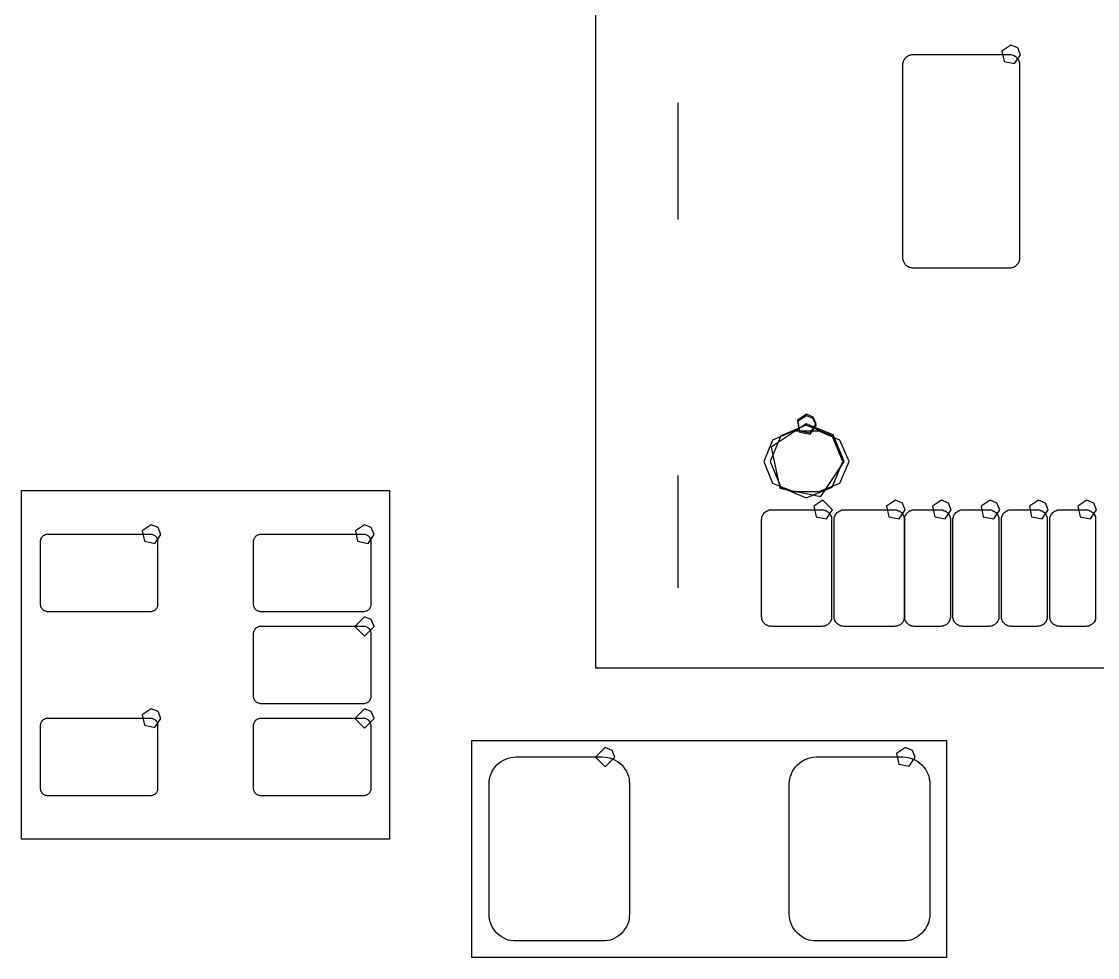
# Model space of a CAD drawing. Extents: x 114 to 258, y 8 to 198.
# Drawn here: x 130.45 to 141.56, y 177.69 to 187.35 of the extents above; entities that cross this region are included whole.
import ezdxf

# ---------------------------------------------------------------- set-up
doc = ezdxf.new("R2010")
doc.units = 0

msp = doc.modelspace()

# ---------------------------------------------------------------- linework, layer by layer
at = {"layer": 'Layer 1', "color": 7}
for points in [[(136.37768, 180.67508), (136.37768, 188.61004)], [(140.66139, 187.107757), (140.569002, 187.046026), (140.590679, 186.937046), (140.699658, 186.915369), (140.76139, 187.007757), (140.732101, 187.078468), (140.66139, 187.107757), (140.66139, 187.107757)], [(139.5476, 186.9184), (139.55014, 186.92856)], [(139.5476, 186.90824), (139.5476, 186.9184)], [(139.55014, 186.92856), (139.55268, 186.93618)], [(139.55268, 186.93618), (139.55522, 186.94634)], [(139.55522, 186.94634), (139.5603, 186.9565)], [(139.5603, 186.9565), (139.56538, 186.96412)], [(139.56538, 186.96412), (139.57046, 186.97174)], [(139.57046, 186.97174), (139.57808, 186.97936)], [(139.57808, 186.97936), (139.5857, 186.98698)], [(139.5857, 186.98698), (139.59332, 186.99206)], [(139.59332, 186.99206), (139.60094, 186.99714)], [(139.60094, 186.99714), (139.6111, 187.00222)], [(139.6111, 187.00222), (139.62126, 187.00476)], [(139.62126, 187.00476), (139.63142, 187.0073)], [(139.63142, 187.0073), (139.63904, 187.00984)], [(139.63904, 187.00984), (139.6492, 187.00984)], [(139.6492, 187.00984), (140.64996, 187.00984)], [(140.64996, 187.00984), (140.66012, 187.00984)], [(140.66012, 187.00984), (140.67028, 187.0073)], [(140.67028, 187.0073), (140.68044, 187.00476)], [(140.68044, 187.00476), (140.68806, 187.00222)], [(140.68806, 187.00222), (140.69822, 186.99714)], [(140.69822, 186.99714), (140.70584, 186.99206)], [(140.70584, 186.99206), (140.716, 186.98698)], [(140.716, 186.98698), (140.72108, 186.97936)], [(140.72108, 186.97936), (140.7287, 186.97174)], [(140.7287, 186.97174), (140.73378, 186.96412)], [(140.73378, 186.96412), (140.73886, 186.9565)], [(140.73886, 186.9565), (140.74394, 186.94634)], [(140.74394, 186.94634), (140.74648, 186.93618)], [(140.74648, 186.93618), (140.74902, 186.92856)], [(140.74902, 186.92856), (140.75156, 186.9184)], [(140.75156, 186.9184), (140.75156, 186.90824)], [(139.5476, 184.90672), (139.5476, 186.90824)], [(140.75156, 186.90824), (140.75156, 184.90672)], [(137.22858, 185.30804), (137.22858, 186.50946)], [(137.22858, 185.30804), (137.22858, 186.50946)], [(139.5476, 184.89656), (139.5476, 184.90672)], [(139.55014, 184.8864), (139.5476, 184.89656)], [(139.55268, 184.87878), (139.55014, 184.8864)], [(139.55522, 184.86862), (139.55268, 184.87878)], [(139.5603, 184.85846), (139.55522, 184.86862)], [(139.56538, 184.85084), (139.5603, 184.85846)], [(139.57046, 184.84322), (139.56538, 184.85084)], [(139.57808, 184.8356), (139.57046, 184.84322)], [(139.5857, 184.82798), (139.57808, 184.8356)], [(139.59332, 184.8229), (139.5857, 184.82798)], [(139.60094, 184.81782), (139.59332, 184.8229)], [(139.6111, 184.81274), (139.60094, 184.81782)], [(139.62126, 184.8102), (139.6111, 184.81274)], [(139.63142, 184.80766), (139.62126, 184.8102)], [(139.63904, 184.80512), (139.63142, 184.80766)], [(139.6492, 184.80512), (139.63904, 184.80512)], [(140.64996, 184.80512), (139.6492, 184.80512)], [(140.66012, 184.80512), (140.64996, 184.80512)], [(140.67028, 184.80766), (140.66012, 184.80512)], [(140.68044, 184.8102), (140.67028, 184.80766)], [(140.68806, 184.81274), (140.68044, 184.8102)], [(140.69822, 184.81782), (140.68806, 184.81274)], [(140.70584, 184.8229), (140.69822, 184.81782)], [(140.716, 184.82798), (140.70584, 184.8229)], [(140.72108, 184.8356), (140.716, 184.82798)], [(140.7287, 184.84322), (140.72108, 184.8356)], [(140.73378, 184.85084), (140.7287, 184.84322)], [(140.73886, 184.85846), (140.73378, 184.85084)], [(140.74394, 184.86862), (140.73886, 184.85846)], [(140.74648, 184.87878), (140.74394, 184.86862)], [(140.74902, 184.8864), (140.74648, 184.87878)], [(140.75156, 184.89656), (140.74902, 184.8864)], [(140.75156, 184.90672), (140.75156, 184.89656)], [(138.551412, 183.296284), (138.459024, 183.234552), (138.480701, 183.125573), (138.58968, 183.103896), (138.651412, 183.196284), (138.622123, 183.266995), (138.551412, 183.296284), (138.551412, 183.296284)], [(138.551412, 183.296284), (138.459024, 183.234552), (138.480701, 183.125573), (138.58968, 183.103896), (138.651412, 183.196284), (138.622123, 183.266995), (138.551412, 183.296284), (138.551412, 183.296284)], [(138.551412, 183.281298), (138.459024, 183.219566), (138.480701, 183.110587), (138.58968, 183.08891), (138.651412, 183.181298), (138.622123, 183.252009), (138.551412, 183.281298), (138.551412, 183.281298)], [(138.551412, 183.281298), (138.459024, 183.219566), (138.480701, 183.110587), (138.58968, 183.08891), (138.651412, 183.181298), (138.622123, 183.252009), (138.551412, 183.281298), (138.551412, 183.281298)], [(138.54938, 183.1973), (138.1887, 182.956)], [(138.54938, 183.1973), (138.1887, 182.956)], [(138.54938, 183.18206), (138.28522, 183.07284)], [(138.54938, 183.18206), (138.28522, 183.07284)], [(138.82624, 183.083), (138.54938, 183.1973)], [(138.82624, 183.083), (138.54938, 183.1973)], [(138.81608, 183.07284), (138.54938, 183.18206)], [(138.81608, 183.07284), (138.54938, 183.18206)], [(138.2014, 183.02966), (138.10996, 182.80868)], [(138.28522, 183.07284), (138.176, 182.80868)], [(138.28522, 183.07284), (138.176, 182.80868)], [(138.42492, 183.12364), (138.2014, 183.02966)], [(138.42238, 183.12364), (138.67384, 183.12364)], [(138.89736, 183.02966), (138.67384, 183.12364)], [(138.9253, 182.80868), (138.81608, 183.07284)], [(138.9253, 182.80868), (138.81608, 183.07284)], [(138.94054, 182.80868), (138.82624, 183.083)], [(138.94054, 182.80868), (138.82624, 183.083)], [(138.99134, 182.80868), (138.89736, 183.02966)], [(138.1887, 182.956), (138.27506, 182.53182)], [(138.1887, 182.956), (138.27506, 182.53182)], [(138.10996, 182.80868), (138.2014, 182.58516)], [(138.176, 182.80868), (138.28522, 182.54198)], [(138.176, 182.80868), (138.28522, 182.54198)], [(138.69924, 182.448), (138.94054, 182.80868)], [(138.69924, 182.448), (138.94054, 182.80868)], [(138.81608, 182.54198), (138.9253, 182.80868)], [(138.81608, 182.54198), (138.9253, 182.80868)], [(138.89736, 182.58516), (138.99134, 182.80868)], [(137.22858, 181.50566), (137.22858, 182.6639)], [(137.22858, 181.50566), (137.22858, 182.6639)], [(138.2014, 182.58516), (138.42492, 182.49372)], [(138.67384, 182.49372), (138.89736, 182.58516)], [(130.44932, 182.50896), (134.24916, 182.50896)], [(130.44932, 178.90978), (130.44932, 182.50896)], [(134.24916, 182.50896), (134.24916, 178.90978)], [(138.27506, 182.53182), (138.69924, 182.448)], [(138.27506, 182.53182), (138.69924, 182.448)], [(138.28522, 182.54198), (138.54938, 182.43276)], [(138.28522, 182.54198), (138.54938, 182.43276)], [(138.67384, 182.49372), (138.42238, 182.49372)], [(138.54938, 182.43276), (138.81608, 182.54198)], [(138.54938, 182.43276), (138.81608, 182.54198)], [(138.721338, 182.407792), (138.62895, 182.34606), (138.650627, 182.237081), (138.759606, 182.215404), (138.821338, 182.307792), (138.721338, 182.407792), (138.721338, 182.407792)], [(139.4714, 182.407792), (139.379012, 182.34606), (139.400689, 182.237081), (139.509668, 182.215404), (139.5714, 182.307792), (139.542111, 182.378503), (139.4714, 182.407792), (139.4714, 182.407792)], [(139.94638, 182.407792), (139.853992, 182.34606), (139.875669, 182.237081), (139.984648, 182.215404), (140.04638, 182.307792), (140.017091, 182.378503), (139.94638, 182.407792), (139.94638, 182.407792)], [(140.446252, 182.407792), (140.353864, 182.34606), (140.375541, 182.237081), (140.48452, 182.215404), (140.546252, 182.307792), (140.516963, 182.378503), (140.446252, 182.407792), (140.446252, 182.407792)], [(140.946378, 182.407792), (140.85399, 182.34606), (140.875667, 182.237081), (140.984646, 182.215404), (141.046378, 182.307792), (141.017089, 182.378503), (140.946378, 182.407792), (140.946378, 182.407792)], [(141.44625, 182.407792), (141.353862, 182.34606), (141.375539, 182.237081), (141.484518, 182.215404), (141.54625, 182.307792), (141.516961, 182.378503), (141.44625, 182.407792), (141.44625, 182.407792)], [(138.09472, 182.24734), (138.0998, 182.25496)], [(138.0998, 182.25496), (138.10488, 182.26512)], [(138.10488, 182.26512), (138.10996, 182.27274)], [(138.10996, 182.27274), (138.11758, 182.28036)], [(138.11758, 182.28036), (138.1252, 182.28544)], [(138.1252, 182.28544), (138.13282, 182.29306)], [(138.13282, 182.29306), (138.14298, 182.29814)], [(138.14298, 182.29814), (138.1506, 182.30068)], [(138.1506, 182.30068), (138.16076, 182.30576)], [(138.16076, 182.30576), (138.17092, 182.3083)], [(138.17092, 182.3083), (138.18108, 182.3083)], [(138.18108, 182.3083), (138.19124, 182.3083)], [(138.19124, 182.3083), (138.7094, 182.3083)], [(138.7094, 182.3083), (138.71956, 182.3083)], [(138.71956, 182.3083), (138.72972, 182.3083)], [(138.72972, 182.3083), (138.73988, 182.30576)], [(138.73988, 182.30576), (138.75004, 182.30068)], [(138.75004, 182.30068), (138.75766, 182.29814)], [(138.75766, 182.29814), (138.76782, 182.29306)], [(138.76782, 182.29306), (138.77544, 182.28544)], [(138.77544, 182.28544), (138.78306, 182.28036)], [(138.78306, 182.28036), (138.78814, 182.27274)], [(138.78814, 182.27274), (138.79576, 182.26512)], [(138.79576, 182.26512), (138.80084, 182.25496)], [(138.80084, 182.25496), (138.80338, 182.24734)], [(138.84656, 182.24734), (138.8491, 182.25496)], [(138.8491, 182.25496), (138.85418, 182.26512)], [(138.85418, 182.26512), (138.8618, 182.27274)], [(138.8618, 182.27274), (138.86688, 182.28036)], [(138.86688, 182.28036), (138.8745, 182.28544)], [(138.8745, 182.28544), (138.88466, 182.29306)], [(138.88466, 182.29306), (138.89228, 182.29814)], [(138.89228, 182.29814), (138.8999, 182.30068)], [(138.8999, 182.30068), (138.91006, 182.30576)], [(138.91006, 182.30576), (138.92022, 182.3083)], [(138.92022, 182.3083), (138.93038, 182.3083)], [(138.93038, 182.3083), (138.94054, 182.3083)], [(138.94054, 182.3083), (139.46124, 182.3083)], [(139.46124, 182.3083), (139.4714, 182.3083)], [(139.4714, 182.3083), (139.47902, 182.3083)], [(139.47902, 182.3083), (139.48918, 182.30576)], [(139.48918, 182.30576), (139.49934, 182.30068)], [(139.49934, 182.30068), (139.50696, 182.29814)], [(139.50696, 182.29814), (139.51712, 182.29306)], [(139.51712, 182.29306), (139.52474, 182.28544)], [(139.52474, 182.28544), (139.53236, 182.28036)], [(139.53236, 182.28036), (139.53998, 182.27274)], [(139.53998, 182.27274), (139.54506, 182.26512)], [(139.54506, 182.26512), (139.55014, 182.25496)], [(139.55014, 182.25496), (139.55522, 182.24734)], [(139.57046, 182.24734), (139.57554, 182.25496)], [(139.57554, 182.25496), (139.58062, 182.26512)], [(139.58062, 182.26512), (139.5857, 182.27274)], [(139.5857, 182.27274), (139.59332, 182.28036)], [(139.59332, 182.28036), (139.60094, 182.28544)], [(139.60094, 182.28544), (139.60856, 182.29306)], [(139.60856, 182.29306), (139.61618, 182.29814)], [(139.61618, 182.29814), (139.62634, 182.30068)], [(139.62634, 182.30068), (139.6365, 182.30576)], [(139.6365, 182.30576), (139.64412, 182.3083)], [(139.64412, 182.3083), (139.65428, 182.3083)], [(139.65428, 182.3083), (139.66444, 182.3083)], [(139.66444, 182.3083), (139.93622, 182.3083)], [(139.93622, 182.3083), (139.94638, 182.3083)], [(139.94638, 182.3083), (139.954, 182.3083)], [(139.954, 182.3083), (139.96416, 182.30576)], [(139.96416, 182.30576), (139.97432, 182.30068)], [(139.97432, 182.30068), (139.98448, 182.29814)], [(139.98448, 182.29814), (139.9921, 182.29306)], [(139.9921, 182.29306), (139.99972, 182.28544)], [(139.99972, 182.28544), (140.00734, 182.28036)], [(140.00734, 182.28036), (140.01496, 182.27274)], [(140.01496, 182.27274), (140.02004, 182.26512)], [(140.02004, 182.26512), (140.02512, 182.25496)], [(140.02512, 182.25496), (140.0302, 182.24734)], [(140.07084, 182.24734), (140.07592, 182.25496)], [(140.07592, 182.25496), (140.081, 182.26512)], [(140.081, 182.26512), (140.08608, 182.27274)], [(140.08608, 182.27274), (140.0937, 182.28036)], [(140.0937, 182.28036), (140.10132, 182.28544)], [(140.10132, 182.28544), (140.10894, 182.29306)], [(140.10894, 182.29306), (140.11656, 182.29814)], [(140.11656, 182.29814), (140.12672, 182.30068)], [(140.12672, 182.30068), (140.13434, 182.30576)], [(140.13434, 182.30576), (140.1445, 182.3083)], [(140.1445, 182.3083), (140.15466, 182.3083)], [(140.15466, 182.3083), (140.16482, 182.3083)], [(140.16482, 182.3083), (140.43406, 182.3083)], [(140.43406, 182.3083), (140.44422, 182.3083)], [(140.44422, 182.3083), (140.45438, 182.3083)], [(140.45438, 182.3083), (140.46454, 182.30576)], [(140.46454, 182.30576), (140.4747, 182.30068)], [(140.4747, 182.30068), (140.48232, 182.29814)], [(140.48232, 182.29814), (140.49248, 182.29306)], [(140.49248, 182.29306), (140.5001, 182.28544)], [(140.5001, 182.28544), (140.50772, 182.28036)], [(140.50772, 182.28036), (140.5128, 182.27274)], [(140.5128, 182.27274), (140.52042, 182.26512)], [(140.52042, 182.26512), (140.5255, 182.25496)], [(140.5255, 182.25496), (140.53058, 182.24734)], [(140.57122, 182.24734), (140.5763, 182.25496)], [(140.5763, 182.25496), (140.58138, 182.26512)], [(140.58138, 182.26512), (140.58646, 182.27274)], [(140.58646, 182.27274), (140.59408, 182.28036)], [(140.59408, 182.28036), (140.59916, 182.28544)], [(140.59916, 182.28544), (140.60932, 182.29306)], [(140.60932, 182.29306), (140.61694, 182.29814)], [(140.61694, 182.29814), (140.6271, 182.30068)], [(140.6271, 182.30068), (140.63472, 182.30576)], [(140.63472, 182.30576), (140.64488, 182.3083)], [(140.64488, 182.3083), (140.65504, 182.3083)], [(140.65504, 182.3083), (140.6652, 182.3083)], [(140.6652, 182.3083), (140.93444, 182.3083)], [(140.93444, 182.3083), (140.9446, 182.3083)], [(140.9446, 182.3083), (140.95476, 182.3083)], [(140.95476, 182.3083), (140.96492, 182.30576)], [(140.96492, 182.30576), (140.97508, 182.30068)], [(140.97508, 182.30068), (140.9827, 182.29814)], [(140.9827, 182.29814), (140.99286, 182.29306)], [(140.99286, 182.29306), (141.00048, 182.28544)], [(141.00048, 182.28544), (141.0081, 182.28036)], [(141.0081, 182.28036), (141.01318, 182.27274)], [(141.01318, 182.27274), (141.0208, 182.26512)], [(141.0208, 182.26512), (141.02588, 182.25496)], [(141.02588, 182.25496), (141.02842, 182.24734)], [(141.0716, 182.24734), (141.07414, 182.25496)], [(141.07414, 182.25496), (141.07922, 182.26512)], [(141.07922, 182.26512), (141.08684, 182.27274)], [(141.08684, 182.27274), (141.09192, 182.28036)], [(141.09192, 182.28036), (141.09954, 182.28544)], [(141.09954, 182.28544), (141.1097, 182.29306)], [(141.1097, 182.29306), (141.11732, 182.29814)], [(141.11732, 182.29814), (141.12494, 182.30068)], [(141.12494, 182.30068), (141.1351, 182.30576)], [(141.1351, 182.30576), (141.14526, 182.3083)], [(141.14526, 182.3083), (141.15542, 182.3083)], [(141.15542, 182.3083), (141.16558, 182.3083)], [(141.16558, 182.3083), (141.43482, 182.3083)], [(141.43482, 182.3083), (141.44498, 182.3083)], [(141.44498, 182.3083), (141.45514, 182.3083)], [(141.45514, 182.3083), (141.4653, 182.30576)], [(141.4653, 182.30576), (141.47292, 182.30068)], [(141.47292, 182.30068), (141.48308, 182.29814)], [(141.48308, 182.29814), (141.4907, 182.29306)], [(141.4907, 182.29306), (141.50086, 182.28544)], [(141.50086, 182.28544), (141.50848, 182.28036)], [(141.50848, 182.28036), (141.51356, 182.27274)], [(141.51356, 182.27274), (141.52118, 182.26512)], [(141.52118, 182.26512), (141.52626, 182.25496)], [(141.52626, 182.25496), (141.5288, 182.24734)], [(131.788662, 182.155824), (131.696274, 182.094092), (131.717951, 181.985113), (131.82693, 181.963436), (131.888662, 182.055824), (131.859373, 182.126535), (131.788662, 182.155824), (131.788662, 182.155824)], [(133.98881, 182.155824), (133.896422, 182.094092), (133.918099, 181.985113), (134.027078, 181.963436), (134.08881, 182.055824), (134.059521, 182.126535), (133.98881, 182.155824), (133.98881, 182.155824)], [(138.0871, 182.2067), (138.08964, 182.21686)], [(138.0871, 181.20848), (138.0871, 182.2067)], [(138.08964, 182.22702), (138.09218, 182.23718)], [(138.08964, 182.21686), (138.08964, 182.22702)], [(138.09218, 182.23718), (138.09472, 182.24734)], [(138.80338, 182.24734), (138.80846, 182.23718)], [(138.80846, 182.23718), (138.811, 182.22702)], [(138.811, 182.22702), (138.811, 182.21686)], [(138.811, 182.21686), (138.811, 182.2067)], [(138.811, 182.2067), (138.811, 181.20848)], [(138.83894, 182.22702), (138.84148, 182.23718)], [(138.83894, 182.21686), (138.83894, 182.22702)], [(138.83894, 182.2067), (138.83894, 182.21686)], [(138.83894, 181.20848), (138.83894, 182.2067)], [(138.84148, 182.23718), (138.84656, 182.24734)], [(139.55522, 182.24734), (139.55776, 182.23718)], [(139.55776, 182.23718), (139.5603, 182.22702)], [(139.5603, 182.22702), (139.56284, 182.21686)], [(139.56284, 182.21686), (139.56538, 182.22702)], [(139.56284, 182.21686), (139.56284, 182.2067)], [(139.56284, 182.2067), (139.56284, 182.21686)], [(139.56284, 181.20848), (139.56284, 182.2067)], [(139.56284, 182.2067), (139.56284, 181.20848)], [(139.56538, 182.22702), (139.56792, 182.23718)], [(139.56792, 182.23718), (139.57046, 182.24734)], [(140.0302, 182.24734), (140.03274, 182.23718)], [(140.03274, 182.23718), (140.03528, 182.22702)], [(140.03528, 182.22702), (140.03782, 182.21686)], [(140.03782, 182.21686), (140.03782, 182.2067)], [(140.03782, 182.2067), (140.03782, 181.20848)], [(140.06322, 182.21686), (140.06576, 182.22702)], [(140.06322, 182.2067), (140.06322, 182.21686)], [(140.06322, 181.20848), (140.06322, 182.2067)], [(140.06576, 182.22702), (140.0683, 182.23718)], [(140.0683, 182.23718), (140.07084, 182.24734)], [(140.53058, 182.24734), (140.53312, 182.23718)], [(140.53312, 182.23718), (140.53566, 182.22702)], [(140.53566, 182.22702), (140.53566, 182.21686)], [(140.53566, 182.21686), (140.5382, 182.2067)], [(140.5382, 182.2067), (140.5382, 181.20848)], [(140.5636, 182.21686), (140.56614, 182.22702)], [(140.5636, 182.2067), (140.5636, 182.21686)], [(140.5636, 181.20848), (140.5636, 182.2067)], [(140.56614, 182.22702), (140.56868, 182.23718)], [(140.56868, 182.23718), (140.57122, 182.24734)], [(141.02842, 182.24734), (141.0335, 182.23718)], [(141.0335, 182.23718), (141.03604, 182.22702)], [(141.03604, 182.22702), (141.03604, 182.21686)], [(141.03604, 182.21686), (141.03604, 182.2067)], [(141.03604, 182.2067), (141.03604, 181.20848)], [(141.06398, 182.22702), (141.06652, 182.23718)], [(141.06398, 182.21686), (141.06398, 182.22702)], [(141.06398, 182.2067), (141.06398, 182.21686)], [(141.06398, 181.20848), (141.06398, 182.2067)], [(141.06652, 182.23718), (141.0716, 182.24734)], [(141.5288, 182.24734), (141.53388, 182.23718)], [(141.53388, 182.23718), (141.53642, 182.22702)], [(141.53642, 182.22702), (141.53642, 182.21686)], [(141.53642, 182.21686), (141.53642, 182.2067)], [(141.53642, 182.2067), (141.53642, 181.20848)], [(130.6576, 182.02382), (130.66268, 182.0289)], [(130.66268, 182.0289), (130.66776, 182.03652)], [(130.66776, 182.03652), (130.67284, 182.0416)], [(130.67284, 182.0416), (130.67792, 182.04414)], [(130.67792, 182.04414), (130.68554, 182.04922)], [(130.68554, 182.04922), (130.69062, 182.05176)], [(130.69062, 182.05176), (130.69824, 182.0543)], [(130.69824, 182.0543), (130.70586, 182.05684)], [(130.70586, 182.05684), (130.71348, 182.05684)], [(130.71348, 182.05684), (130.7211, 182.05684)], [(130.7211, 182.05684), (131.78028, 182.05684)], [(131.78028, 182.05684), (131.7879, 182.05684)], [(131.7879, 182.05684), (131.79552, 182.05684)], [(131.79552, 182.05684), (131.8006, 182.0543)], [(131.8006, 182.0543), (131.80822, 182.05176)], [(131.80822, 182.05176), (131.81584, 182.04922)], [(131.81584, 182.04922), (131.82092, 182.04414)], [(131.82092, 182.04414), (131.82854, 182.0416)], [(131.82854, 182.0416), (131.83362, 182.03652)], [(131.83362, 182.03652), (131.8387, 182.0289)], [(131.8387, 182.0289), (131.84124, 182.02382)], [(132.85724, 182.02382), (132.86232, 182.0289)], [(132.86232, 182.0289), (132.8674, 182.03652)], [(132.8674, 182.03652), (132.87248, 182.0416)], [(132.87248, 182.0416), (132.87756, 182.04414)], [(132.87756, 182.04414), (132.88518, 182.04922)], [(132.88518, 182.04922), (132.89026, 182.05176)], [(132.89026, 182.05176), (132.89788, 182.0543)], [(132.89788, 182.0543), (132.9055, 182.05684)], [(132.9055, 182.05684), (132.91312, 182.05684)], [(132.91312, 182.05684), (132.92074, 182.05684)], [(132.92074, 182.05684), (133.97992, 182.05684)], [(133.97992, 182.05684), (133.98754, 182.05684)], [(133.98754, 182.05684), (133.99516, 182.05684)], [(133.99516, 182.05684), (134.00278, 182.0543)], [(134.00278, 182.0543), (134.00786, 182.05176)], [(134.00786, 182.05176), (134.01548, 182.04922)], [(134.01548, 182.04922), (134.02056, 182.04414)], [(134.02056, 182.04414), (134.02818, 182.0416)], [(134.02818, 182.0416), (134.03326, 182.03652)], [(134.03326, 182.03652), (134.03834, 182.0289)], [(134.03834, 182.0289), (134.04342, 182.02382)], [(130.6449, 181.9908), (130.64744, 181.99842)], [(130.6449, 181.98318), (130.6449, 181.9908)], [(130.6449, 181.33294), (130.6449, 181.98318)], [(130.64744, 182.0035), (130.64998, 182.01112)], [(130.64744, 181.99842), (130.64744, 182.0035)], [(130.64998, 182.01112), (130.65506, 182.01874)], [(130.65506, 182.01874), (130.6576, 182.02382)], [(131.84124, 182.02382), (131.84632, 182.01874)], [(131.84632, 182.01874), (131.84886, 182.01112)], [(131.84886, 182.01112), (131.8514, 182.0035)], [(131.8514, 182.0035), (131.85394, 181.99842)], [(131.85394, 181.99842), (131.85394, 181.9908)], [(131.85394, 181.9908), (131.85394, 181.98318)], [(131.85394, 181.98318), (131.85394, 181.33294)], [(132.84454, 181.9908), (132.84708, 181.99842)], [(132.84454, 181.98318), (132.84454, 181.9908)], [(132.84454, 181.33294), (132.84454, 181.98318)], [(132.84708, 182.0035), (132.84962, 182.01112)], [(132.84708, 181.99842), (132.84708, 182.0035)], [(132.84962, 182.01112), (132.8547, 182.01874)], [(132.8547, 182.01874), (132.85724, 182.02382)], [(134.04342, 182.02382), (134.04596, 182.01874)], [(134.04596, 182.01874), (134.0485, 182.01112)], [(134.0485, 182.01112), (134.05104, 182.0035)], [(134.05104, 182.0035), (134.05358, 181.99842)], [(134.05358, 181.99842), (134.05358, 181.9908)], [(134.05358, 181.9908), (134.05612, 181.98318)], [(134.05612, 181.98318), (134.05612, 181.33294)], [(130.6449, 181.32532), (130.6449, 181.33294)], [(130.64744, 181.3177), (130.6449, 181.32532)], [(130.64744, 181.31008), (130.64744, 181.3177)], [(130.64998, 181.305), (130.64744, 181.31008)], [(130.65506, 181.29738), (130.64998, 181.305)], [(130.6576, 181.28976), (130.65506, 181.29738)], [(130.66268, 181.28468), (130.6576, 181.28976)], [(130.66776, 181.2796), (130.66268, 181.28468)], [(130.67284, 181.27452), (130.66776, 181.2796)], [(130.67792, 181.26944), (130.67284, 181.27452)], [(130.68554, 181.2669), (130.67792, 181.26944)], [(130.69062, 181.26436), (130.68554, 181.2669)], [(130.69824, 181.26182), (130.69062, 181.26436)], [(130.70586, 181.25928), (130.69824, 181.26182)], [(130.71348, 181.25674), (130.70586, 181.25928)], [(130.7211, 181.25674), (130.71348, 181.25674)], [(131.78028, 181.25674), (130.7211, 181.25674)], [(131.7879, 181.25674), (131.78028, 181.25674)], [(131.79552, 181.25928), (131.7879, 181.25674)], [(131.8006, 181.26182), (131.79552, 181.25928)], [(131.80822, 181.26436), (131.8006, 181.26182)], [(131.81584, 181.2669), (131.80822, 181.26436)], [(131.82092, 181.26944), (131.81584, 181.2669)], [(131.82854, 181.27452), (131.82092, 181.26944)], [(131.83362, 181.2796), (131.82854, 181.27452)], [(131.8387, 181.28468), (131.83362, 181.2796)], [(131.84124, 181.28976), (131.8387, 181.28468)], [(131.84632, 181.29738), (131.84124, 181.28976)], [(131.84886, 181.305), (131.84632, 181.29738)], [(131.8514, 181.31008), (131.84886, 181.305)], [(131.85394, 181.3177), (131.8514, 181.31008)], [(131.85394, 181.33294), (131.85394, 181.32532)], [(131.85394, 181.32532), (131.85394, 181.3177)], [(132.84454, 181.32532), (132.84454, 181.33294)], [(132.84708, 181.3177), (132.84454, 181.32532)], [(132.84708, 181.31008), (132.84708, 181.3177)], [(132.84962, 181.305), (132.84708, 181.31008)], [(132.8547, 181.29738), (132.84962, 181.305)], [(132.85724, 181.28976), (132.8547, 181.29738)], [(132.86232, 181.28468), (132.85724, 181.28976)], [(132.8674, 181.2796), (132.86232, 181.28468)], [(132.87248, 181.27452), (132.8674, 181.2796)], [(132.87756, 181.26944), (132.87248, 181.27452)], [(132.88518, 181.2669), (132.87756, 181.26944)], [(132.89026, 181.26436), (132.88518, 181.2669)], [(132.89788, 181.26182), (132.89026, 181.26436)], [(132.9055, 181.25928), (132.89788, 181.26182)], [(132.91312, 181.25674), (132.9055, 181.25928)], [(132.92074, 181.25674), (132.91312, 181.25674)], [(133.97992, 181.25674), (132.92074, 181.25674)], [(133.98754, 181.25674), (133.97992, 181.25674)], [(133.99516, 181.25928), (133.98754, 181.25674)], [(134.00278, 181.26182), (133.99516, 181.25928)], [(134.00786, 181.26436), (134.00278, 181.26182)], [(134.01548, 181.2669), (134.00786, 181.26436)], [(134.02056, 181.26944), (134.01548, 181.2669)], [(134.02818, 181.27452), (134.02056, 181.26944)], [(134.03326, 181.2796), (134.02818, 181.27452)], [(134.03834, 181.28468), (134.03326, 181.2796)], [(134.04342, 181.28976), (134.03834, 181.28468)], [(134.04596, 181.29738), (134.04342, 181.28976)], [(134.0485, 181.305), (134.04596, 181.29738)], [(134.05104, 181.31008), (134.0485, 181.305)], [(134.05358, 181.3177), (134.05104, 181.31008)], [(134.05612, 181.33294), (134.05358, 181.32532)], [(134.05358, 181.32532), (134.05358, 181.3177)], [(133.98881, 181.205864), (133.88881, 181.105864), (133.98881, 181.005864), (134.08881, 181.105864), (134.059521, 181.176575), (133.98881, 181.205864), (133.98881, 181.205864)], [(138.08964, 181.19832), (138.0871, 181.20848)], [(138.08964, 181.18816), (138.08964, 181.19832)], [(138.09218, 181.178), (138.08964, 181.18816)], [(138.09472, 181.16784), (138.09218, 181.178)], [(138.0998, 181.16022), (138.09472, 181.16784)], [(138.10488, 181.15006), (138.0998, 181.16022)], [(138.10996, 181.14244), (138.10488, 181.15006)], [(138.11758, 181.13482), (138.10996, 181.14244)], [(138.78814, 181.14244), (138.78306, 181.13482)], [(138.79576, 181.15006), (138.78814, 181.14244)], [(138.80084, 181.16022), (138.79576, 181.15006)], [(138.80338, 181.16784), (138.80084, 181.16022)], [(138.80846, 181.178), (138.80338, 181.16784)], [(138.811, 181.18816), (138.80846, 181.178)], [(138.811, 181.20848), (138.811, 181.19832)], [(138.811, 181.19832), (138.811, 181.18816)], [(138.83894, 181.19832), (138.83894, 181.20848)], [(138.83894, 181.18816), (138.83894, 181.19832)], [(138.84148, 181.178), (138.83894, 181.18816)], [(138.84656, 181.16784), (138.84148, 181.178)], [(138.8491, 181.16022), (138.84656, 181.16784)], [(138.85418, 181.15006), (138.8491, 181.16022)], [(138.8618, 181.14244), (138.85418, 181.15006)], [(138.86688, 181.13482), (138.8618, 181.14244)], [(139.53998, 181.14244), (139.53236, 181.13482)], [(139.54506, 181.15006), (139.53998, 181.14244)], [(139.55014, 181.16022), (139.54506, 181.15006)], [(139.55522, 181.16784), (139.55014, 181.16022)], [(139.55776, 181.178), (139.55522, 181.16784)], [(139.5603, 181.18816), (139.55776, 181.178)], [(139.56284, 181.19832), (139.5603, 181.18816)], [(139.56284, 181.19832), (139.56284, 181.20848)], [(139.56284, 181.20848), (139.56284, 181.19832)], [(139.56538, 181.18816), (139.56284, 181.19832)], [(139.56792, 181.178), (139.56538, 181.18816)], [(139.57046, 181.16784), (139.56792, 181.178)], [(139.57554, 181.16022), (139.57046, 181.16784)], [(139.58062, 181.15006), (139.57554, 181.16022)], [(139.5857, 181.14244), (139.58062, 181.15006)], [(139.59332, 181.13482), (139.5857, 181.14244)], [(140.01496, 181.14244), (140.00734, 181.13482)], [(140.02004, 181.15006), (140.01496, 181.14244)], [(140.02512, 181.16022), (140.02004, 181.15006)], [(140.0302, 181.16784), (140.02512, 181.16022)], [(140.03274, 181.178), (140.0302, 181.16784)], [(140.03528, 181.18816), (140.03274, 181.178)], [(140.03782, 181.19832), (140.03528, 181.18816)], [(140.03782, 181.20848), (140.03782, 181.19832)], [(140.06322, 181.19832), (140.06322, 181.20848)], [(140.06576, 181.18816), (140.06322, 181.19832)], [(140.0683, 181.178), (140.06576, 181.18816)], [(140.07084, 181.16784), (140.0683, 181.178)], [(140.07592, 181.16022), (140.07084, 181.16784)], [(140.081, 181.15006), (140.07592, 181.16022)], [(140.08608, 181.14244), (140.081, 181.15006)], [(140.0937, 181.13482), (140.08608, 181.14244)], [(140.5128, 181.14244), (140.50772, 181.13482)], [(140.52042, 181.15006), (140.5128, 181.14244)], [(140.5255, 181.16022), (140.52042, 181.15006)], [(140.53058, 181.16784), (140.5255, 181.16022)], [(140.53312, 181.178), (140.53058, 181.16784)], [(140.53566, 181.18816), (140.53312, 181.178)], [(140.5382, 181.20848), (140.53566, 181.19832)], [(140.53566, 181.19832), (140.53566, 181.18816)], [(140.5636, 181.19832), (140.5636, 181.20848)], [(140.56614, 181.18816), (140.5636, 181.19832)], [(140.56868, 181.178), (140.56614, 181.18816)], [(140.57122, 181.16784), (140.56868, 181.178)], [(140.5763, 181.16022), (140.57122, 181.16784)], [(140.58138, 181.15006), (140.5763, 181.16022)], [(140.58646, 181.14244), (140.58138, 181.15006)], [(140.59408, 181.13482), (140.58646, 181.14244)], [(141.01318, 181.14244), (141.0081, 181.13482)], [(141.0208, 181.15006), (141.01318, 181.14244)], [(141.02588, 181.16022), (141.0208, 181.15006)], [(141.02842, 181.16784), (141.02588, 181.16022)], [(141.0335, 181.178), (141.02842, 181.16784)], [(141.03604, 181.18816), (141.0335, 181.178)], [(141.03604, 181.20848), (141.03604, 181.19832)], [(141.03604, 181.19832), (141.03604, 181.18816)], [(141.06398, 181.19832), (141.06398, 181.20848)], [(141.06398, 181.18816), (141.06398, 181.19832)], [(141.06652, 181.178), (141.06398, 181.18816)], [(141.0716, 181.16784), (141.06652, 181.178)], [(141.07414, 181.16022), (141.0716, 181.16784)], [(141.07922, 181.15006), (141.07414, 181.16022)], [(141.08684, 181.14244), (141.07922, 181.15006)], [(141.09192, 181.13482), (141.08684, 181.14244)], [(141.51356, 181.14244), (141.50848, 181.13482)], [(141.52118, 181.15006), (141.51356, 181.14244)], [(141.52626, 181.16022), (141.52118, 181.15006)], [(141.5288, 181.16784), (141.52626, 181.16022)], [(141.53388, 181.178), (141.5288, 181.16784)], [(141.53642, 181.18816), (141.53388, 181.178)], [(141.53642, 181.20848), (141.53642, 181.19832)], [(141.53642, 181.19832), (141.53642, 181.18816)], [(132.84454, 181.04084), (132.84708, 181.04592)], [(132.84454, 181.03322), (132.84454, 181.04084)], [(132.84454, 180.38298), (132.84454, 181.03322)], [(132.84708, 181.05354), (132.84962, 181.06116)], [(132.84708, 181.04592), (132.84708, 181.05354)], [(132.84962, 181.06116), (132.8547, 181.06878)], [(132.8547, 181.06878), (132.85724, 181.07386)], [(132.85724, 181.07386), (132.86232, 181.07894)], [(132.86232, 181.07894), (132.8674, 181.08656)], [(132.8674, 181.08656), (132.87248, 181.09164)], [(132.87248, 181.09164), (132.87756, 181.09418)], [(132.87756, 181.09418), (132.88518, 181.09926)], [(132.88518, 181.09926), (132.89026, 181.1018)], [(132.89026, 181.1018), (132.89788, 181.10434)], [(132.89788, 181.10434), (132.9055, 181.10688)], [(132.9055, 181.10688), (132.91312, 181.10688)], [(132.91312, 181.10688), (132.92074, 181.10688)], [(132.92074, 181.10688), (133.97992, 181.10688)], [(133.97992, 181.10688), (133.98754, 181.10688)], [(133.98754, 181.10688), (133.99516, 181.10688)], [(133.99516, 181.10688), (134.00278, 181.10434)], [(134.00278, 181.10434), (134.00786, 181.1018)], [(134.00786, 181.1018), (134.01548, 181.09926)], [(134.01548, 181.09926), (134.02056, 181.09418)], [(134.02056, 181.09418), (134.02818, 181.09164)], [(134.02818, 181.09164), (134.03326, 181.08656)], [(134.03326, 181.08656), (134.03834, 181.07894)], [(134.03834, 181.07894), (134.04342, 181.07386)], [(134.04342, 181.07386), (134.04596, 181.06878)], [(134.04596, 181.06878), (134.0485, 181.06116)], [(134.0485, 181.06116), (134.05104, 181.05354)], [(134.05104, 181.05354), (134.05358, 181.04592)], [(134.05358, 181.04592), (134.05358, 181.04084)], [(134.05358, 181.04084), (134.05612, 181.03322)], [(134.05612, 181.03322), (134.05612, 180.38298)], [(138.1252, 181.12974), (138.11758, 181.13482)], [(138.13282, 181.12212), (138.1252, 181.12974)], [(138.14298, 181.11704), (138.13282, 181.12212)], [(138.1506, 181.1145), (138.14298, 181.11704)], [(138.16076, 181.10942), (138.1506, 181.1145)], [(138.17092, 181.10688), (138.16076, 181.10942)], [(138.18108, 181.10688), (138.17092, 181.10688)], [(138.19124, 181.10434), (138.18108, 181.10688)], [(138.7094, 181.10434), (138.19124, 181.10434)], [(138.71956, 181.10688), (138.7094, 181.10434)], [(138.72972, 181.10688), (138.71956, 181.10688)], [(138.73988, 181.10942), (138.72972, 181.10688)], [(138.75004, 181.1145), (138.73988, 181.10942)], [(138.75766, 181.11704), (138.75004, 181.1145)], [(138.76782, 181.12212), (138.75766, 181.11704)], [(138.77544, 181.12974), (138.76782, 181.12212)], [(138.78306, 181.13482), (138.77544, 181.12974)], [(138.8745, 181.12974), (138.86688, 181.13482)], [(138.88466, 181.12212), (138.8745, 181.12974)], [(138.89228, 181.11704), (138.88466, 181.12212)], [(138.8999, 181.1145), (138.89228, 181.11704)], [(138.91006, 181.10942), (138.8999, 181.1145)], [(138.92022, 181.10688), (138.91006, 181.10942)], [(138.93038, 181.10688), (138.92022, 181.10688)], [(138.94054, 181.10434), (138.93038, 181.10688)], [(139.46124, 181.10434), (138.94054, 181.10434)], [(139.4714, 181.10688), (139.46124, 181.10434)], [(139.47902, 181.10688), (139.4714, 181.10688)], [(139.48918, 181.10942), (139.47902, 181.10688)], [(139.49934, 181.1145), (139.48918, 181.10942)], [(139.50696, 181.11704), (139.49934, 181.1145)], [(139.51712, 181.12212), (139.50696, 181.11704)], [(139.52474, 181.12974), (139.51712, 181.12212)], [(139.53236, 181.13482), (139.52474, 181.12974)], [(139.60094, 181.12974), (139.59332, 181.13482)], [(139.60856, 181.12212), (139.60094, 181.12974)], [(139.61618, 181.11704), (139.60856, 181.12212)], [(139.62634, 181.1145), (139.61618, 181.11704)], [(139.6365, 181.10942), (139.62634, 181.1145)], [(139.64412, 181.10688), (139.6365, 181.10942)], [(139.65428, 181.10688), (139.64412, 181.10688)], [(139.66444, 181.10434), (139.65428, 181.10688)], [(139.93622, 181.10434), (139.66444, 181.10434)], [(139.94638, 181.10688), (139.93622, 181.10434)], [(139.954, 181.10688), (139.94638, 181.10688)], [(139.96416, 181.10942), (139.954, 181.10688)], [(139.97432, 181.1145), (139.96416, 181.10942)], [(139.98448, 181.11704), (139.97432, 181.1145)], [(139.9921, 181.12212), (139.98448, 181.11704)], [(139.99972, 181.12974), (139.9921, 181.12212)], [(140.00734, 181.13482), (139.99972, 181.12974)], [(140.10132, 181.12974), (140.0937, 181.13482)], [(140.10894, 181.12212), (140.10132, 181.12974)], [(140.11656, 181.11704), (140.10894, 181.12212)], [(140.12672, 181.1145), (140.11656, 181.11704)], [(140.13434, 181.10942), (140.12672, 181.1145)], [(140.1445, 181.10688), (140.13434, 181.10942)], [(140.15466, 181.10688), (140.1445, 181.10688)], [(140.16482, 181.10434), (140.15466, 181.10688)], [(140.43406, 181.10434), (140.16482, 181.10434)], [(140.44422, 181.10688), (140.43406, 181.10434)], [(140.45438, 181.10688), (140.44422, 181.10688)], [(140.46454, 181.10942), (140.45438, 181.10688)], [(140.4747, 181.1145), (140.46454, 181.10942)], [(140.48232, 181.11704), (140.4747, 181.1145)], [(140.49248, 181.12212), (140.48232, 181.11704)], [(140.5001, 181.12974), (140.49248, 181.12212)], [(140.50772, 181.13482), (140.5001, 181.12974)], [(140.59916, 181.12974), (140.59408, 181.13482)], [(140.60932, 181.12212), (140.59916, 181.12974)], [(140.61694, 181.11704), (140.60932, 181.12212)], [(140.6271, 181.1145), (140.61694, 181.11704)], [(140.63472, 181.10942), (140.6271, 181.1145)], [(140.64488, 181.10688), (140.63472, 181.10942)], [(140.65504, 181.10688), (140.64488, 181.10688)], [(140.6652, 181.10434), (140.65504, 181.10688)], [(140.93444, 181.10434), (140.6652, 181.10434)], [(140.9446, 181.10688), (140.93444, 181.10434)], [(140.95476, 181.10688), (140.9446, 181.10688)], [(140.96492, 181.10942), (140.95476, 181.10688)], [(140.97508, 181.1145), (140.96492, 181.10942)], [(140.9827, 181.11704), (140.97508, 181.1145)], [(140.99286, 181.12212), (140.9827, 181.11704)], [(141.00048, 181.12974), (140.99286, 181.12212)], [(141.0081, 181.13482), (141.00048, 181.12974)], [(141.09954, 181.12974), (141.09192, 181.13482)], [(141.1097, 181.12212), (141.09954, 181.12974)], [(141.11732, 181.11704), (141.1097, 181.12212)], [(141.12494, 181.1145), (141.11732, 181.11704)], [(141.1351, 181.10942), (141.12494, 181.1145)], [(141.14526, 181.10688), (141.1351, 181.10942)], [(141.15542, 181.10688), (141.14526, 181.10688)], [(141.16558, 181.10434), (141.15542, 181.10688)], [(141.43482, 181.10434), (141.16558, 181.10434)], [(141.44498, 181.10688), (141.43482, 181.10434)], [(141.45514, 181.10688), (141.44498, 181.10688)], [(141.4653, 181.10942), (141.45514, 181.10688)], [(141.47292, 181.1145), (141.4653, 181.10942)], [(141.48308, 181.11704), (141.47292, 181.1145)], [(141.4907, 181.12212), (141.48308, 181.11704)], [(141.50086, 181.12974), (141.4907, 181.12212)], [(141.50848, 181.13482), (141.50086, 181.12974)], [(146.71802, 180.67508), (136.37768, 180.67508)], [(132.84454, 180.37536), (132.84454, 180.38298)], [(132.84708, 180.36774), (132.84454, 180.37536)], [(132.84708, 180.36012), (132.84708, 180.36774)], [(134.05358, 180.36774), (134.05104, 180.36012)], [(134.05612, 180.38298), (134.05358, 180.37536)], [(134.05358, 180.37536), (134.05358, 180.36774)], [(131.788662, 180.255904), (131.696274, 180.194172), (131.717951, 180.085193), (131.82693, 180.063516), (131.888662, 180.155904), (131.859373, 180.226615), (131.788662, 180.255904), (131.788662, 180.255904)], [(132.84962, 180.35504), (132.84708, 180.36012)], [(132.8547, 180.34742), (132.84962, 180.35504)], [(132.85724, 180.3398), (132.8547, 180.34742)], [(132.86232, 180.33472), (132.85724, 180.3398)], [(132.8674, 180.32964), (132.86232, 180.33472)], [(132.87248, 180.32456), (132.8674, 180.32964)], [(132.87756, 180.31948), (132.87248, 180.32456)], [(132.88518, 180.31694), (132.87756, 180.31948)], [(132.89026, 180.3144), (132.88518, 180.31694)], [(132.89788, 180.31186), (132.89026, 180.3144)], [(132.9055, 180.30932), (132.89788, 180.31186)], [(132.91312, 180.30678), (132.9055, 180.30932)], [(132.92074, 180.30678), (132.91312, 180.30678)], [(133.97992, 180.30678), (132.92074, 180.30678)], [(133.98881, 180.255904), (133.88881, 180.155904), (133.98881, 180.055904), (134.08881, 180.155904), (134.059521, 180.226615), (133.98881, 180.255904), (133.98881, 180.255904)], [(133.98754, 180.30678), (133.97992, 180.30678)], [(133.99516, 180.30932), (133.98754, 180.30678)], [(134.00278, 180.31186), (133.99516, 180.30932)], [(134.00786, 180.3144), (134.00278, 180.31186)], [(134.01548, 180.31694), (134.00786, 180.3144)], [(134.02056, 180.31948), (134.01548, 180.31694)], [(134.02818, 180.32456), (134.02056, 180.31948)], [(134.03326, 180.32964), (134.02818, 180.32456)], [(134.03834, 180.33472), (134.03326, 180.32964)], [(134.04342, 180.3398), (134.03834, 180.33472)], [(134.04596, 180.34742), (134.04342, 180.3398)], [(134.0485, 180.35504), (134.04596, 180.34742)], [(134.05104, 180.36012), (134.0485, 180.35504)], [(130.66776, 180.1366), (130.67284, 180.14168)], [(130.67284, 180.14168), (130.67792, 180.14422)], [(130.67792, 180.14422), (130.68554, 180.1493)], [(130.68554, 180.1493), (130.69062, 180.15184)], [(130.69062, 180.15184), (130.69824, 180.15438)], [(130.69824, 180.15438), (130.70586, 180.15692)], [(130.70586, 180.15692), (130.71348, 180.15692)], [(130.71348, 180.15692), (130.7211, 180.15692)], [(130.7211, 180.15692), (131.78028, 180.15692)], [(131.78028, 180.15692), (131.7879, 180.15692)], [(131.7879, 180.15692), (131.79552, 180.15692)], [(131.79552, 180.15692), (131.8006, 180.15438)], [(131.8006, 180.15438), (131.80822, 180.15184)], [(131.80822, 180.15184), (131.81584, 180.1493)], [(131.81584, 180.1493), (131.82092, 180.14422)], [(131.82092, 180.14422), (131.82854, 180.14168)], [(131.82854, 180.14168), (131.83362, 180.1366)], [(132.8674, 180.1366), (132.87248, 180.14168)], [(132.87248, 180.14168), (132.87756, 180.14422)], [(132.87756, 180.14422), (132.88518, 180.1493)], [(132.88518, 180.1493), (132.89026, 180.15184)], [(132.89026, 180.15184), (132.89788, 180.15438)], [(132.89788, 180.15438), (132.9055, 180.15692)], [(132.9055, 180.15692), (132.91312, 180.15692)], [(132.91312, 180.15692), (132.92074, 180.15692)], [(132.92074, 180.15692), (133.97992, 180.15692)], [(133.97992, 180.15692), (133.98754, 180.15692)], [(133.98754, 180.15692), (133.99516, 180.15692)], [(133.99516, 180.15692), (134.00278, 180.15438)], [(134.00278, 180.15438), (134.00786, 180.15184)], [(134.00786, 180.15184), (134.01548, 180.1493)], [(134.01548, 180.1493), (134.02056, 180.14422)], [(134.02056, 180.14422), (134.02818, 180.14168)], [(134.02818, 180.14168), (134.03326, 180.1366)], [(130.6449, 180.09088), (130.64744, 180.09596)], [(130.6449, 180.08326), (130.6449, 180.09088)], [(130.6449, 179.43302), (130.6449, 180.08326)], [(130.64744, 180.10358), (130.64998, 180.1112)], [(130.64744, 180.09596), (130.64744, 180.10358)], [(130.64998, 180.1112), (130.65506, 180.11882)], [(130.65506, 180.11882), (130.6576, 180.1239)], [(130.6576, 180.1239), (130.66268, 180.12898)], [(130.66268, 180.12898), (130.66776, 180.1366)], [(131.83362, 180.1366), (131.8387, 180.12898)], [(131.8387, 180.12898), (131.84124, 180.1239)], [(131.84124, 180.1239), (131.84632, 180.11882)], [(131.84632, 180.11882), (131.84886, 180.1112)], [(131.84886, 180.1112), (131.8514, 180.10358)], [(131.8514, 180.10358), (131.85394, 180.09596)], [(131.85394, 180.09596), (131.85394, 180.09088)], [(131.85394, 180.09088), (131.85394, 180.08326)], [(131.85394, 180.08326), (131.85394, 179.43302)], [(132.84454, 180.09088), (132.84708, 180.09596)], [(132.84454, 180.08326), (132.84454, 180.09088)], [(132.84454, 179.43302), (132.84454, 180.08326)], [(132.84708, 180.10358), (132.84962, 180.1112)], [(132.84708, 180.09596), (132.84708, 180.10358)], [(132.84962, 180.1112), (132.8547, 180.11882)], [(132.8547, 180.11882), (132.85724, 180.1239)], [(132.85724, 180.1239), (132.86232, 180.12898)], [(132.86232, 180.12898), (132.8674, 180.1366)], [(134.03326, 180.1366), (134.03834, 180.12898)], [(134.03834, 180.12898), (134.04342, 180.1239)], [(134.04342, 180.1239), (134.04596, 180.11882)], [(134.04596, 180.11882), (134.0485, 180.1112)], [(134.0485, 180.1112), (134.05104, 180.10358)], [(134.05104, 180.10358), (134.05358, 180.09596)], [(134.05358, 180.09596), (134.05358, 180.09088)], [(134.05358, 180.09088), (134.05612, 180.08326)], [(134.05612, 180.08326), (134.05612, 179.43302)], [(135.09752, 177.68804), (135.09752, 179.92832)], [(135.09752, 179.92832), (139.99718, 179.92832)], [(139.99718, 179.92832), (139.99718, 177.68804)], [(136.474708, 179.854838), (136.374708, 179.754838), (136.474708, 179.654838), (136.574708, 179.754838), (136.545419, 179.825549), (136.474708, 179.854838), (136.474708, 179.854838)], [(139.574778, 179.854838), (139.48239, 179.793106), (139.504067, 179.684127), (139.613046, 179.66245), (139.674778, 179.754838), (139.645489, 179.825549), (139.574778, 179.854838), (139.574778, 179.854838)], [(135.37692, 179.69464), (135.39978, 179.70988)], [(135.39978, 179.70988), (135.42264, 179.72512)], [(135.42264, 179.72512), (135.44804, 179.73528)], [(135.44804, 179.73528), (135.47344, 179.74544)], [(135.47344, 179.74544), (135.49884, 179.75306)], [(135.49884, 179.75306), (135.52678, 179.7556)], [(135.52678, 179.7556), (135.55472, 179.75814)], [(135.55472, 179.75814), (136.44626, 179.75814)], [(136.44626, 179.75814), (136.4742, 179.7556)], [(136.4742, 179.7556), (136.4996, 179.75306)], [(136.4996, 179.75306), (136.52754, 179.74544)], [(136.52754, 179.74544), (136.55294, 179.73528)], [(136.55294, 179.73528), (136.57834, 179.72512)], [(136.57834, 179.72512), (136.6012, 179.70988)], [(136.6012, 179.70988), (136.62406, 179.69464)], [(138.47826, 179.69464), (138.49858, 179.70988)], [(138.49858, 179.70988), (138.52144, 179.72512)], [(138.52144, 179.72512), (138.54684, 179.73528)], [(138.54684, 179.73528), (138.57224, 179.74544)], [(138.57224, 179.74544), (138.60018, 179.75306)], [(138.60018, 179.75306), (138.62558, 179.7556)], [(138.62558, 179.7556), (138.65352, 179.75814)], [(138.65352, 179.75814), (139.54506, 179.75814)], [(139.54506, 179.75814), (139.573, 179.7556)], [(139.573, 179.7556), (139.60094, 179.75306)], [(139.60094, 179.75306), (139.62634, 179.74544)], [(139.62634, 179.74544), (139.65174, 179.73528)], [(139.65174, 179.73528), (139.67714, 179.72512)], [(139.67714, 179.72512), (139.7, 179.70988)], [(139.7, 179.70988), (139.72286, 179.69464)], [(135.28802, 179.56002), (135.29564, 179.58542)], [(135.29564, 179.58542), (135.30834, 179.61082)], [(135.30834, 179.61082), (135.32104, 179.63368)], [(135.32104, 179.63368), (135.33882, 179.65654)], [(135.33882, 179.65654), (135.3566, 179.67686)], [(135.3566, 179.67686), (135.37692, 179.69464)], [(136.62406, 179.69464), (136.64438, 179.67686)], [(136.64438, 179.67686), (136.66216, 179.65654)], [(136.66216, 179.65654), (136.6774, 179.63368)], [(136.6774, 179.63368), (136.69264, 179.61082)], [(136.69264, 179.61082), (136.7028, 179.58542)], [(136.7028, 179.58542), (136.71296, 179.56002)], [(138.38682, 179.56002), (138.39698, 179.58542)], [(138.39698, 179.58542), (138.40714, 179.61082)], [(138.40714, 179.61082), (138.42238, 179.63368)], [(138.42238, 179.63368), (138.43762, 179.65654)], [(138.43762, 179.65654), (138.45794, 179.67686)], [(138.45794, 179.67686), (138.47826, 179.69464)], [(139.72286, 179.69464), (139.74318, 179.67686)], [(139.74318, 179.67686), (139.76096, 179.65654)], [(139.76096, 179.65654), (139.77874, 179.63368)], [(139.77874, 179.63368), (139.79144, 179.61082)], [(139.79144, 179.61082), (139.80414, 179.58542)], [(139.80414, 179.58542), (139.8143, 179.56002)], [(135.27532, 179.50668), (135.2804, 179.53208)], [(135.27532, 179.47874), (135.27532, 179.50668)], [(135.27532, 178.13762), (135.27532, 179.47874)], [(135.2804, 179.53208), (135.28802, 179.56002)], [(136.71296, 179.56002), (136.72058, 179.53208)], [(136.72058, 179.53208), (136.72312, 179.50668)], [(136.72312, 179.50668), (136.72566, 179.47874)], [(136.72566, 179.47874), (136.72566, 178.13762)], [(138.37412, 179.47874), (138.37666, 179.50668)], [(138.37412, 178.13762), (138.37412, 179.47874)], [(138.37666, 179.50668), (138.3792, 179.53208)], [(138.3792, 179.53208), (138.38682, 179.56002)], [(139.8143, 179.56002), (139.81938, 179.53208)], [(139.81938, 179.53208), (139.82446, 179.50668)], [(139.82446, 179.50668), (139.82446, 179.47874)], [(139.82446, 179.47874), (139.82446, 178.13762)], [(130.6449, 179.4254), (130.6449, 179.43302)], [(130.64744, 179.41778), (130.6449, 179.4254)], [(130.64744, 179.41016), (130.64744, 179.41778)], [(130.64998, 179.40508), (130.64744, 179.41016)], [(130.65506, 179.39746), (130.64998, 179.40508)], [(130.6576, 179.38984), (130.65506, 179.39746)], [(130.66268, 179.38476), (130.6576, 179.38984)], [(130.66776, 179.37968), (130.66268, 179.38476)], [(130.67284, 179.3746), (130.66776, 179.37968)], [(130.67792, 179.36952), (130.67284, 179.3746)], [(130.68554, 179.36698), (130.67792, 179.36952)], [(130.69062, 179.36444), (130.68554, 179.36698)], [(130.69824, 179.3619), (130.69062, 179.36444)], [(130.70586, 179.35936), (130.69824, 179.3619)], [(131.8006, 179.3619), (131.79552, 179.35936)], [(131.80822, 179.36444), (131.8006, 179.3619)], [(131.81584, 179.36698), (131.80822, 179.36444)], [(131.82092, 179.36952), (131.81584, 179.36698)], [(131.82854, 179.3746), (131.82092, 179.36952)], [(131.83362, 179.37968), (131.82854, 179.3746)], [(131.8387, 179.38476), (131.83362, 179.37968)], [(131.84124, 179.38984), (131.8387, 179.38476)], [(131.84632, 179.39746), (131.84124, 179.38984)], [(131.84886, 179.40508), (131.84632, 179.39746)], [(131.8514, 179.41016), (131.84886, 179.40508)], [(131.85394, 179.41778), (131.8514, 179.41016)], [(131.85394, 179.43302), (131.85394, 179.4254)], [(131.85394, 179.4254), (131.85394, 179.41778)], [(132.84454, 179.4254), (132.84454, 179.43302)], [(132.84708, 179.41778), (132.84454, 179.4254)], [(132.84708, 179.41016), (132.84708, 179.41778)], [(132.84962, 179.40508), (132.84708, 179.41016)], [(132.8547, 179.39746), (132.84962, 179.40508)], [(132.85724, 179.38984), (132.8547, 179.39746)], [(132.86232, 179.38476), (132.85724, 179.38984)], [(132.8674, 179.37968), (132.86232, 179.38476)], [(132.87248, 179.3746), (132.8674, 179.37968)], [(132.87756, 179.36952), (132.87248, 179.3746)], [(132.88518, 179.36698), (132.87756, 179.36952)], [(132.89026, 179.36444), (132.88518, 179.36698)], [(132.89788, 179.3619), (132.89026, 179.36444)], [(132.9055, 179.35936), (132.89788, 179.3619)], [(134.00278, 179.3619), (133.99516, 179.35936)], [(134.00786, 179.36444), (134.00278, 179.3619)], [(134.01548, 179.36698), (134.00786, 179.36444)], [(134.02056, 179.36952), (134.01548, 179.36698)], [(134.02818, 179.3746), (134.02056, 179.36952)], [(134.03326, 179.37968), (134.02818, 179.3746)], [(134.03834, 179.38476), (134.03326, 179.37968)], [(134.04342, 179.38984), (134.03834, 179.38476)], [(134.04596, 179.39746), (134.04342, 179.38984)], [(134.0485, 179.40508), (134.04596, 179.39746)], [(134.05104, 179.41016), (134.0485, 179.40508)], [(134.05358, 179.41778), (134.05104, 179.41016)], [(134.05612, 179.43302), (134.05358, 179.4254)], [(134.05358, 179.4254), (134.05358, 179.41778)], [(130.71348, 179.35682), (130.70586, 179.35936)], [(130.7211, 179.35682), (130.71348, 179.35682)], [(131.78028, 179.35682), (130.7211, 179.35682)], [(131.7879, 179.35682), (131.78028, 179.35682)], [(131.79552, 179.35936), (131.7879, 179.35682)], [(132.91312, 179.35682), (132.9055, 179.35936)], [(132.92074, 179.35682), (132.91312, 179.35682)], [(133.97992, 179.35682), (132.92074, 179.35682)], [(133.98754, 179.35682), (133.97992, 179.35682)], [(133.99516, 179.35936), (133.98754, 179.35682)], [(134.24916, 178.90978), (130.44932, 178.90978)], [(135.27532, 178.10968), (135.27532, 178.13762)], [(135.2804, 178.08174), (135.27532, 178.10968)], [(135.28802, 178.05634), (135.2804, 178.08174)], [(135.29564, 178.0284), (135.28802, 178.05634)], [(136.71296, 178.05634), (136.7028, 178.0284)], [(136.72058, 178.08174), (136.71296, 178.05634)], [(136.72312, 178.10968), (136.72058, 178.08174)], [(136.72566, 178.13762), (136.72312, 178.10968)], [(138.37666, 178.10968), (138.37412, 178.13762)], [(138.3792, 178.08174), (138.37666, 178.10968)], [(138.38682, 178.05634), (138.3792, 178.08174)], [(138.39698, 178.0284), (138.38682, 178.05634)], [(139.8143, 178.05634), (139.80414, 178.0284)], [(139.81938, 178.08174), (139.8143, 178.05634)], [(139.82446, 178.10968), (139.81938, 178.08174)], [(139.82446, 178.13762), (139.82446, 178.10968)], [(135.30834, 178.00554), (135.29564, 178.0284)], [(135.32104, 177.98268), (135.30834, 178.00554)], [(135.33882, 177.95982), (135.32104, 177.98268)], [(135.3566, 177.9395), (135.33882, 177.95982)], [(135.37692, 177.92172), (135.3566, 177.9395)], [(135.39978, 177.90394), (135.37692, 177.92172)], [(136.62406, 177.92172), (136.6012, 177.90394)], [(136.64438, 177.9395), (136.62406, 177.92172)], [(136.66216, 177.95982), (136.64438, 177.9395)], [(136.6774, 177.98268), (136.66216, 177.95982)], [(136.69264, 178.00554), (136.6774, 177.98268)], [(136.7028, 178.0284), (136.69264, 178.00554)], [(138.40714, 178.00554), (138.39698, 178.0284)], [(138.42238, 177.98268), (138.40714, 178.00554)], [(138.43762, 177.95982), (138.42238, 177.98268)], [(138.45794, 177.9395), (138.43762, 177.95982)], [(138.47826, 177.92172), (138.45794, 177.9395)], [(138.49858, 177.90394), (138.47826, 177.92172)], [(139.72286, 177.92172), (139.7, 177.90394)], [(139.74318, 177.9395), (139.72286, 177.92172)], [(139.76096, 177.95982), (139.74318, 177.9395)], [(139.77874, 177.98268), (139.76096, 177.95982)], [(139.79144, 178.00554), (139.77874, 177.98268)], [(139.80414, 178.0284), (139.79144, 178.00554)], [(135.42264, 177.89124), (135.39978, 177.90394)], [(135.44804, 177.87854), (135.42264, 177.89124)], [(135.47344, 177.86838), (135.44804, 177.87854)], [(135.49884, 177.8633), (135.47344, 177.86838)], [(135.52678, 177.85822), (135.49884, 177.8633)], [(135.55472, 177.85822), (135.52678, 177.85822)], [(136.44626, 177.85822), (135.55472, 177.85822)], [(136.4742, 177.85822), (136.44626, 177.85822)], [(136.4996, 177.8633), (136.4742, 177.85822)], [(136.52754, 177.86838), (136.4996, 177.8633)], [(136.55294, 177.87854), (136.52754, 177.86838)], [(136.57834, 177.89124), (136.55294, 177.87854)], [(136.6012, 177.90394), (136.57834, 177.89124)], [(138.52144, 177.89124), (138.49858, 177.90394)], [(138.54684, 177.87854), (138.52144, 177.89124)], [(138.57224, 177.86838), (138.54684, 177.87854)], [(138.60018, 177.8633), (138.57224, 177.86838)], [(138.62558, 177.85822), (138.60018, 177.8633)], [(138.65352, 177.85822), (138.62558, 177.85822)], [(139.54506, 177.85822), (138.65352, 177.85822)], [(139.573, 177.85822), (139.54506, 177.85822)], [(139.60094, 177.8633), (139.573, 177.85822)], [(139.62634, 177.86838), (139.60094, 177.8633)], [(139.65174, 177.87854), (139.62634, 177.86838)], [(139.67714, 177.89124), (139.65174, 177.87854)], [(139.7, 177.90394), (139.67714, 177.89124)], [(139.99718, 177.68804), (135.09752, 177.68804)]]:
    msp.add_lwpolyline(points, dxfattribs=at)

doc.saveas('drawing.dxf')
